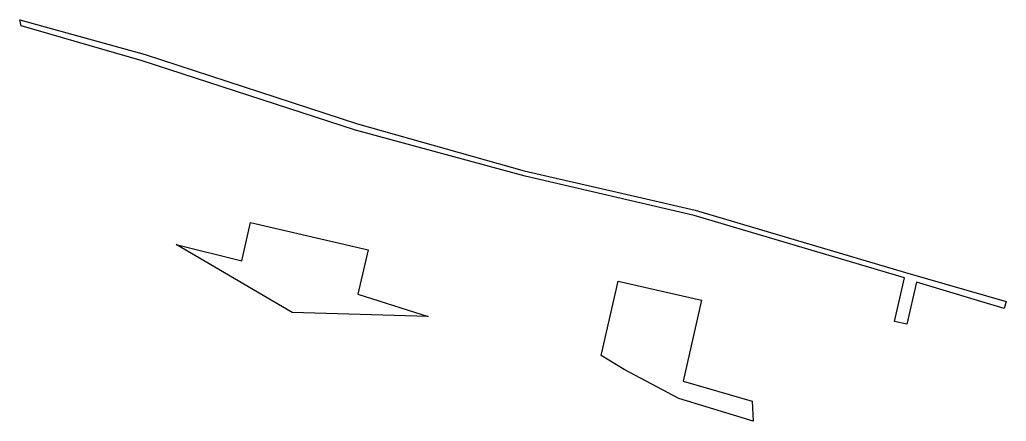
# Model space of a CAD drawing. Header units: metres. Extents: x 256741 to 257064, y 386133 to 386265.
import ezdxf

# ---------------------------------------------------------------- set-up
doc = ezdxf.new("R2010")
doc.units = ezdxf.units.M

msp = doc.modelspace()

# ---------------------------------------------------------------- linework, layer by layer
for points in [[(256906.435463, 386213.796595, 97.2542), (256850.748488, 386228.871991, 94.088168), (256780.764182, 386251.645634, 84.496901), (256741.098019, 386263.175501, 81.081079), (256740.655853, 386265.154686, 78.329483), (256781.799129, 386253.772889, 81.025858), (256851.431753, 386231.046254, 90.6678), (256906.040897, 386215.627973, 94.703138), (256943.266302, 386207.049827, 94.621075), (256962.190326, 386202.653712, 94.631119), (257031.181318, 386182.213588, 101.138685), (257064.19394, 386172.726763, 103.821665)], [(257064.19394, 386172.726763, 103.821665), (257063.497112, 386170.449671, 107.397417), (257034.723742, 386179.020395, 104.615969), (257031.55625, 386165.271722, 125.852093), (257027.514494, 386166.207534, 125.854495), (257030.7878, 386180.495842, 103.791149), (256961.796808, 386200.935966, 97.283583), (256906.435463, 386213.796595, 97.2542)], [(256813.505329, 386186.061304, 169.524855), (256816.375686, 386198.590696, 150.177545), (256854.879607, 386189.675653, 150.154655), (256851.558357, 386175.178066, 172.541161), (256874.639026, 386167.788591, 175.526598), (256829.984348, 386169.112633, 188.771518), (256791.908731, 386191.381507, 169.068769), (256813.505329, 386186.061304, 169.524855)], [(256956.781011, 386140.867383, 187.064591), (256938.919961, 386150.414266, 179.140765), (256931.332092, 386154.955809, 175.062256), (256936.939004, 386179.430539, 137.269507), (256964.265281, 386173.103522, 137.253262), (256958.19718, 386146.615656, 178.154603), (256980.90081, 386140.006165, 180.124618), (256981.216631, 386133.426832, 189.664123), (256956.781011, 386140.867383, 187.064591)]]:
    msp.add_polyline3d(points)

doc.saveas('drawing.dxf')
